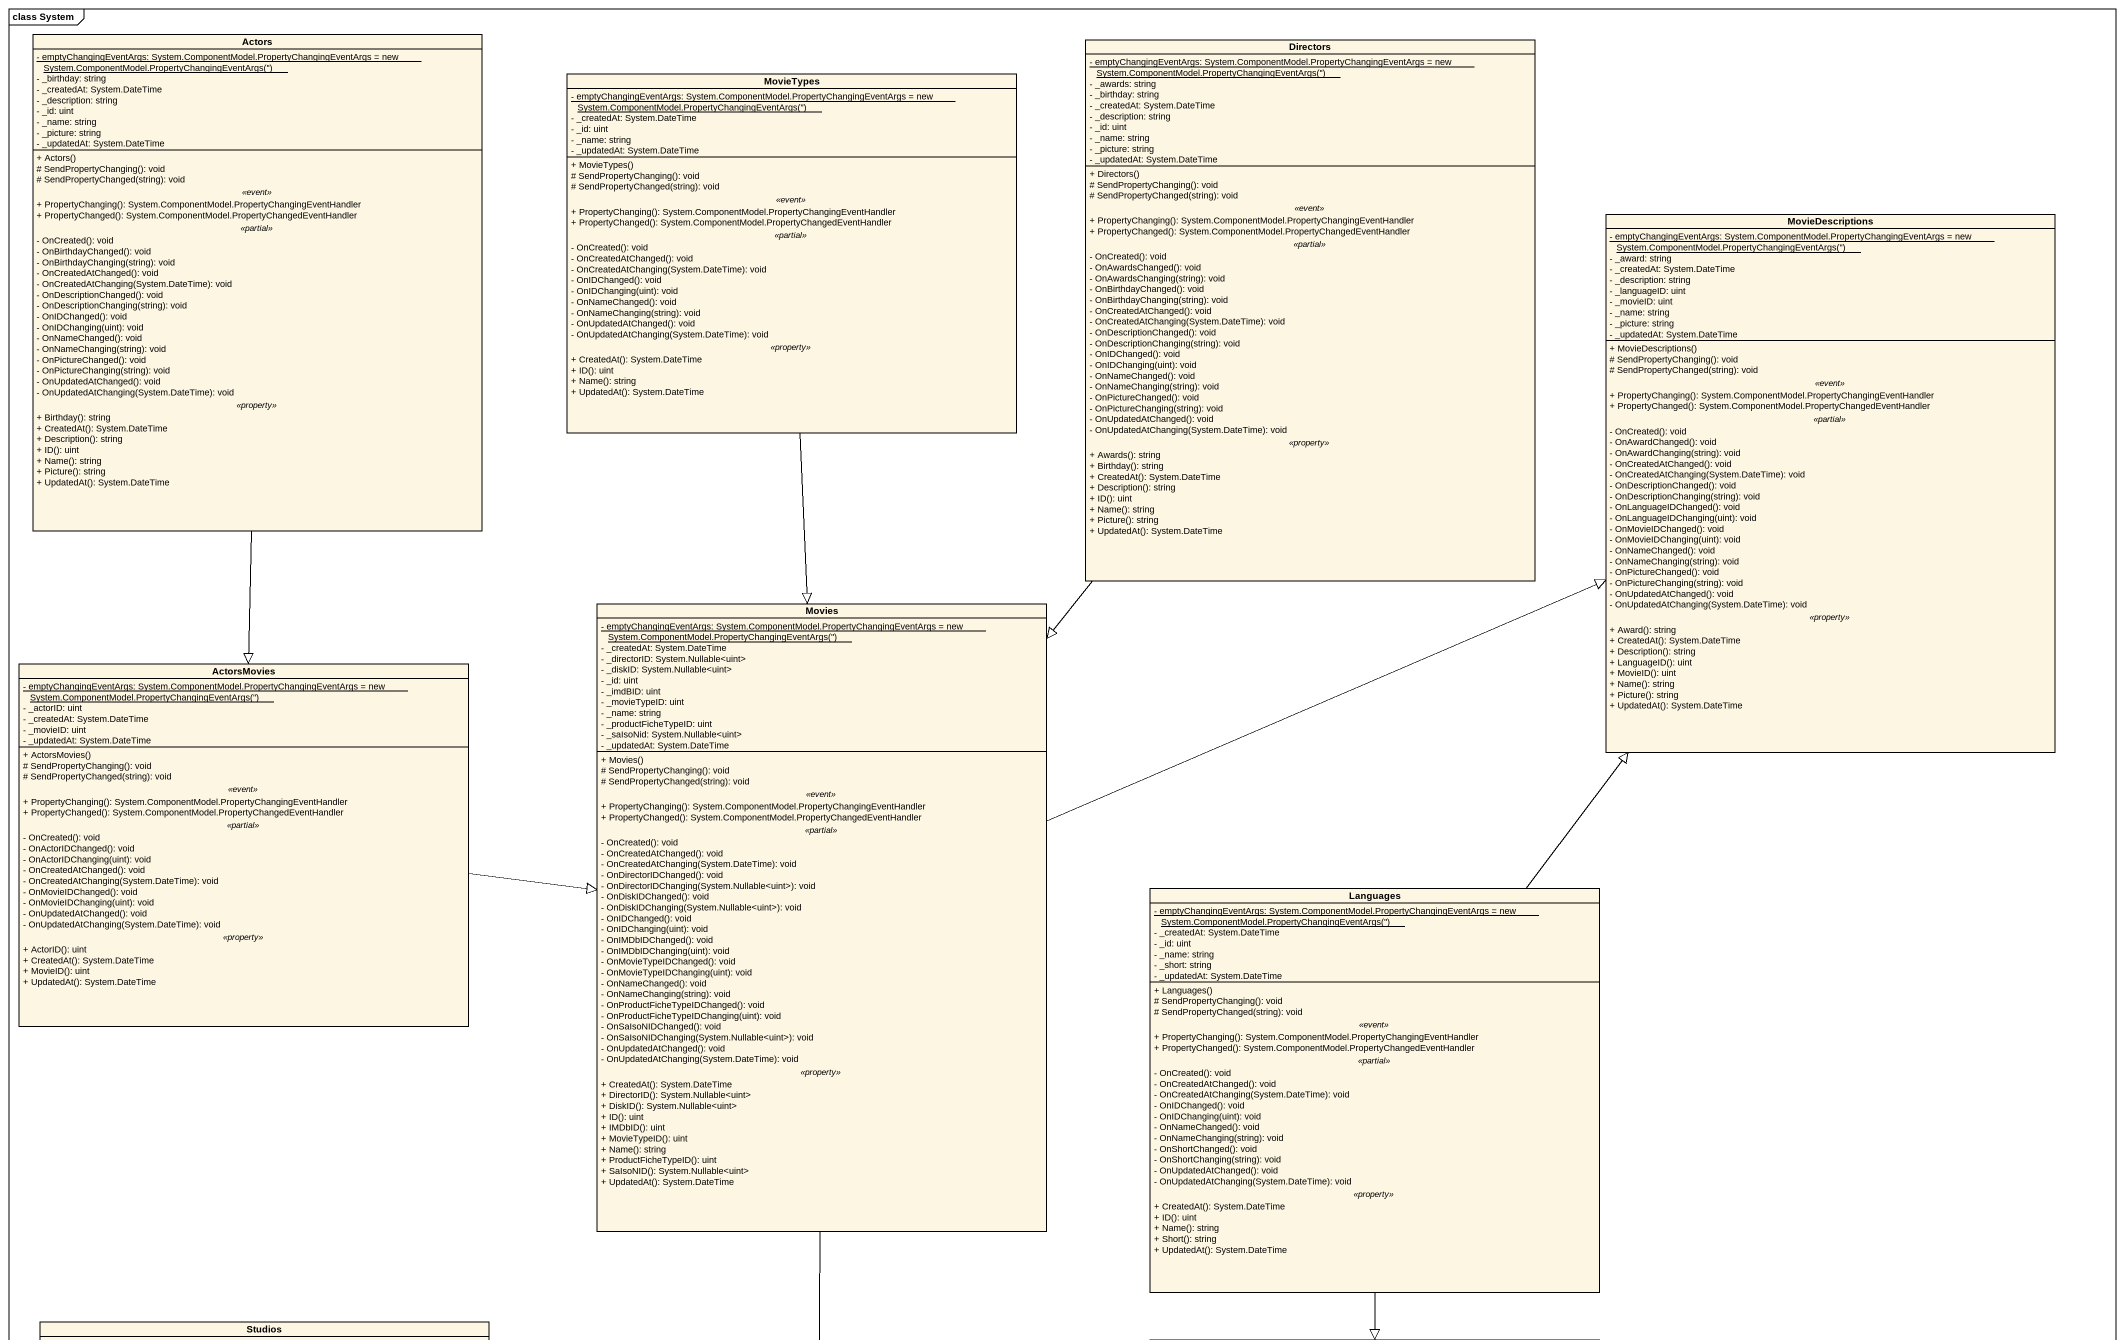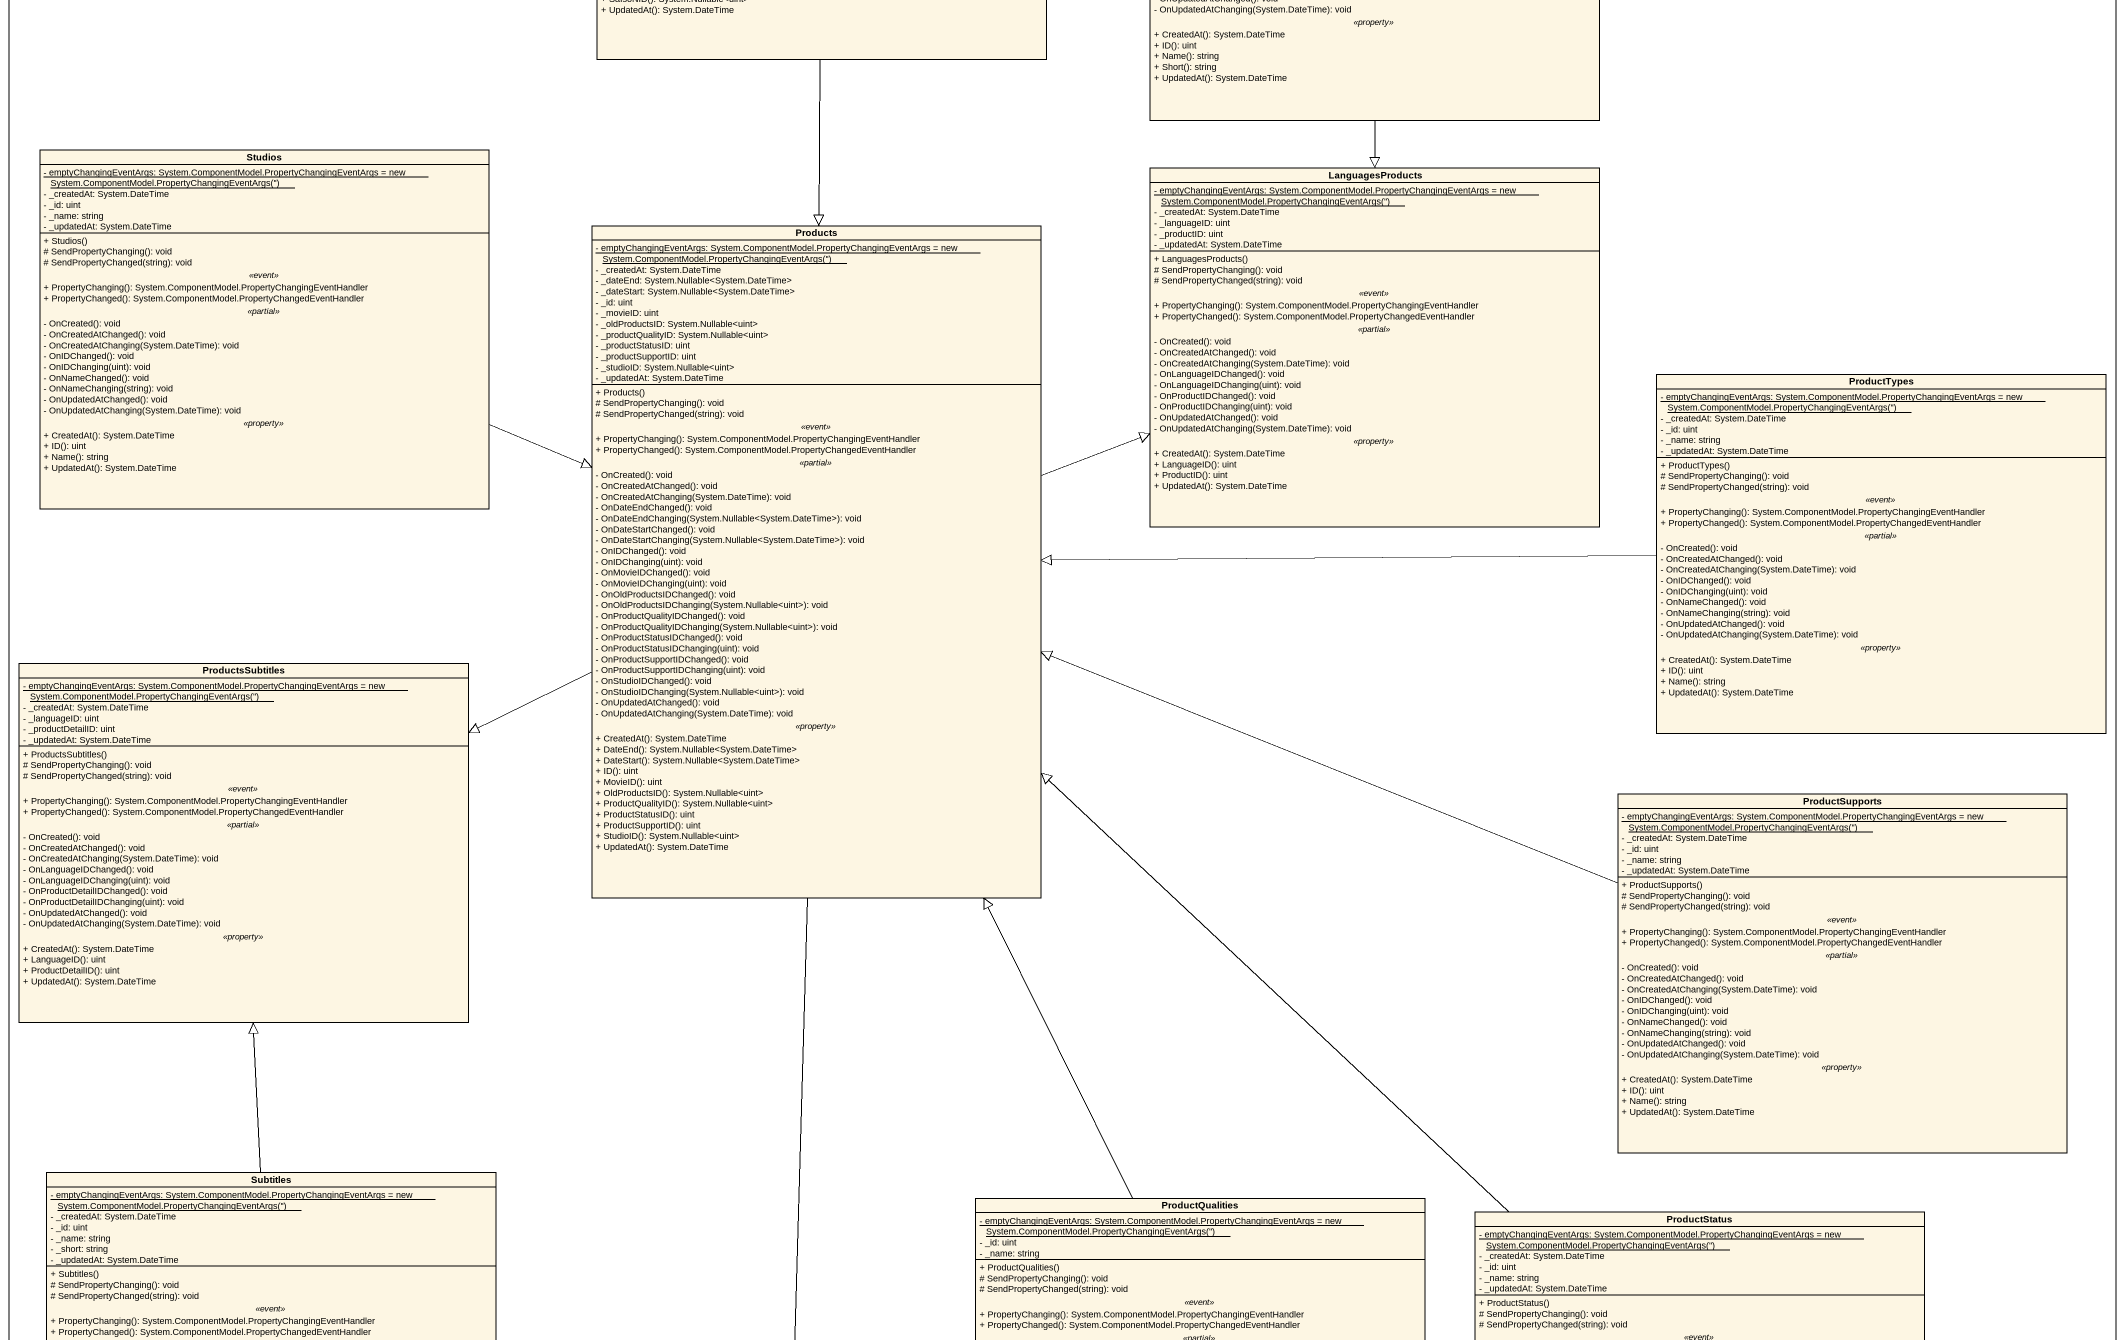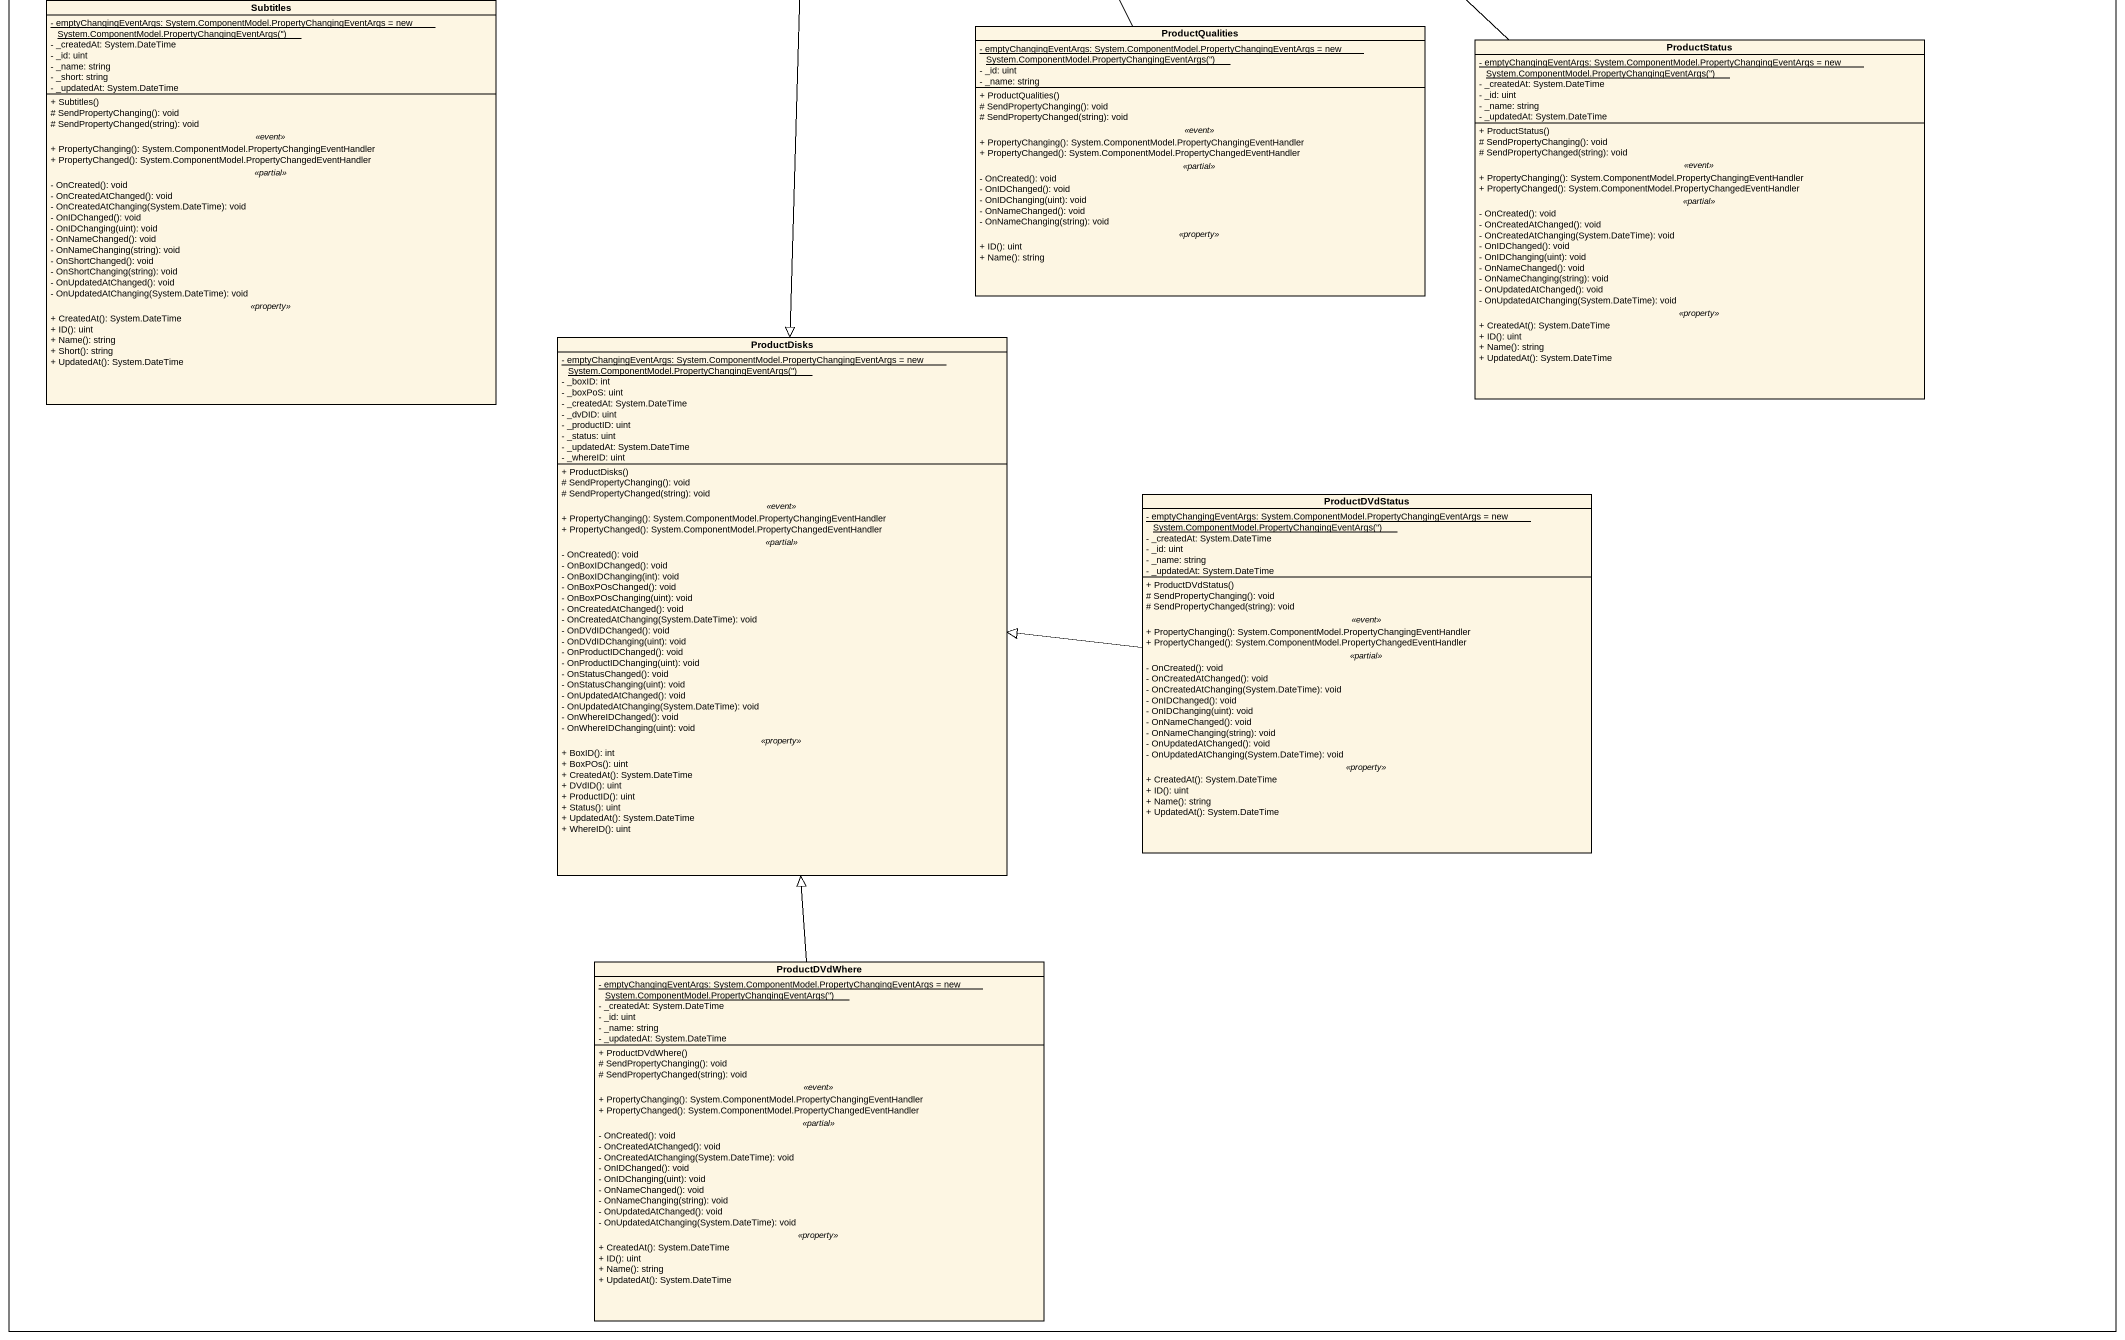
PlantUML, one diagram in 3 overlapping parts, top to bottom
@startuml
mainframe class System
hide circle
hide empty members
skinparam classAttributeIconSize 0
class Actors {
  {static} {field} - emptyChangingEventArgs: System.ComponentModel.PropertyChangingEventArgs = new System.ComponentModel.PropertyChangingEventArgs('')
  - _birthday: string
  - _createdAt: System.DateTime
  - _description: string
  - _id: uint
  - _name: string
  - _picture: string
  - _updatedAt: System.DateTime
  --
  + Actors()
  # SendPropertyChanging(): void
  # SendPropertyChanged(string): void
  .. <<event>> ..
  + PropertyChanging(): System.ComponentModel.PropertyChangingEventHandler
  + PropertyChanged(): System.ComponentModel.PropertyChangedEventHandler
  .. <<partial>> ..
  - OnCreated(): void
  - OnBirthdayChanged(): void
  - OnBirthdayChanging(string): void
  - OnCreatedAtChanged(): void
  - OnCreatedAtChanging(System.DateTime): void
  - OnDescriptionChanged(): void
  - OnDescriptionChanging(string): void
  - OnIDChanged(): void
  - OnIDChanging(uint): void
  - OnNameChanged(): void
  - OnNameChanging(string): void
  - OnPictureChanged(): void
  - OnPictureChanging(string): void
  - OnUpdatedAtChanged(): void
  - OnUpdatedAtChanging(System.DateTime): void
  .. <<property>> ..
  + Birthday(): string
  + CreatedAt(): System.DateTime
  + Description(): string
  + ID(): uint
  + Name(): string
  + Picture(): string
  + UpdatedAt(): System.DateTime
}
class Directors {
  {static} {field} - emptyChangingEventArgs: System.ComponentModel.PropertyChangingEventArgs = new System.ComponentModel.PropertyChangingEventArgs('')
  - _awards: string
  - _birthday: string
  - _createdAt: System.DateTime
  - _description: string
  - _id: uint
  - _name: string
  - _picture: string
  - _updatedAt: System.DateTime
  --
  + Directors()
  # SendPropertyChanging(): void
  # SendPropertyChanged(string): void
  .. <<event>> ..
  + PropertyChanging(): System.ComponentModel.PropertyChangingEventHandler
  + PropertyChanged(): System.ComponentModel.PropertyChangedEventHandler
  .. <<partial>> ..
  - OnCreated(): void
  - OnAwardsChanged(): void
  - OnAwardsChanging(string): void
  - OnBirthdayChanged(): void
  - OnBirthdayChanging(string): void
  - OnCreatedAtChanged(): void
  - OnCreatedAtChanging(System.DateTime): void
  - OnDescriptionChanged(): void
  - OnDescriptionChanging(string): void
  - OnIDChanged(): void
  - OnIDChanging(uint): void
  - OnNameChanged(): void
  - OnNameChanging(string): void
  - OnPictureChanged(): void
  - OnPictureChanging(string): void
  - OnUpdatedAtChanged(): void
  - OnUpdatedAtChanging(System.DateTime): void
  .. <<property>> ..
  + Awards(): string
  + Birthday(): string
  + CreatedAt(): System.DateTime
  + Description(): string
  + ID(): uint
  + Name(): string
  + Picture(): string
  + UpdatedAt(): System.DateTime
}
class MovieTypes {
  {static} {field} - emptyChangingEventArgs: System.ComponentModel.PropertyChangingEventArgs = new System.ComponentModel.PropertyChangingEventArgs('')
  - _createdAt: System.DateTime
  - _id: uint
  - _name: string
  - _updatedAt: System.DateTime
  --
  + MovieTypes()
  # SendPropertyChanging(): void
  # SendPropertyChanged(string): void
  .. <<event>> ..
  + PropertyChanging(): System.ComponentModel.PropertyChangingEventHandler
  + PropertyChanged(): System.ComponentModel.PropertyChangedEventHandler
  .. <<partial>> ..
  - OnCreated(): void
  - OnCreatedAtChanged(): void
  - OnCreatedAtChanging(System.DateTime): void
  - OnIDChanged(): void
  - OnIDChanging(uint): void
  - OnNameChanged(): void
  - OnNameChanging(string): void
  - OnUpdatedAtChanged(): void
  - OnUpdatedAtChanging(System.DateTime): void
  .. <<property>> ..
  + CreatedAt(): System.DateTime
  + ID(): uint
  + Name(): string
  + UpdatedAt(): System.DateTime
}
class MovieDescriptions {
  {static} {field} - emptyChangingEventArgs: System.ComponentModel.PropertyChangingEventArgs = new System.ComponentModel.PropertyChangingEventArgs('')
  - _award: string
  - _createdAt: System.DateTime
  - _description: string
  - _languageID: uint
  - _movieID: uint
  - _name: string
  - _picture: string
  - _updatedAt: System.DateTime
  --
  + MovieDescriptions()
  # SendPropertyChanging(): void
  # SendPropertyChanged(string): void
  .. <<event>> ..
  + PropertyChanging(): System.ComponentModel.PropertyChangingEventHandler
  + PropertyChanged(): System.ComponentModel.PropertyChangedEventHandler
  .. <<partial>> ..
  - OnCreated(): void
  - OnAwardChanged(): void
  - OnAwardChanging(string): void
  - OnCreatedAtChanged(): void
  - OnCreatedAtChanging(System.DateTime): void
  - OnDescriptionChanged(): void
  - OnDescriptionChanging(string): void
  - OnLanguageIDChanged(): void
  - OnLanguageIDChanging(uint): void
  - OnMovieIDChanged(): void
  - OnMovieIDChanging(uint): void
  - OnNameChanged(): void
  - OnNameChanging(string): void
  - OnPictureChanged(): void
  - OnPictureChanging(string): void
  - OnUpdatedAtChanged(): void
  - OnUpdatedAtChanging(System.DateTime): void
  .. <<property>> ..
  + Award(): string
  + CreatedAt(): System.DateTime
  + Description(): string
  + LanguageID(): uint
  + MovieID(): uint
  + Name(): string
  + Picture(): string
  + UpdatedAt(): System.DateTime
}
class Movies {
  {static} {field} - emptyChangingEventArgs: System.ComponentModel.PropertyChangingEventArgs = new System.ComponentModel.PropertyChangingEventArgs('')
  - _createdAt: System.DateTime
  - _directorID: System.Nullable<uint>
  - _diskID: System.Nullable<uint>
  - _id: uint
  - _imdBID: uint
  - _movieTypeID: uint
  - _name: string
  - _productFicheTypeID: uint
  - _saIsoNid: System.Nullable<uint>
  - _updatedAt: System.DateTime
  --
  + Movies()
  # SendPropertyChanging(): void
  # SendPropertyChanged(string): void
  .. <<event>> ..
  + PropertyChanging(): System.ComponentModel.PropertyChangingEventHandler
  + PropertyChanged(): System.ComponentModel.PropertyChangedEventHandler
  .. <<partial>> ..
  - OnCreated(): void
  - OnCreatedAtChanged(): void
  - OnCreatedAtChanging(System.DateTime): void
  - OnDirectorIDChanged(): void
  - OnDirectorIDChanging(System.Nullable<uint>): void
  - OnDiskIDChanged(): void
  - OnDiskIDChanging(System.Nullable<uint>): void
  - OnIDChanged(): void
  - OnIDChanging(uint): void
  - OnIMDbIDChanged(): void
  - OnIMDbIDChanging(uint): void
  - OnMovieTypeIDChanged(): void
  - OnMovieTypeIDChanging(uint): void
  - OnNameChanged(): void
  - OnNameChanging(string): void
  - OnProductFicheTypeIDChanged(): void
  - OnProductFicheTypeIDChanging(uint): void
  - OnSaIsoNIDChanged(): void
  - OnSaIsoNIDChanging(System.Nullable<uint>): void
  - OnUpdatedAtChanged(): void
  - OnUpdatedAtChanging(System.DateTime): void
  .. <<property>> ..
  + CreatedAt(): System.DateTime
  + DirectorID(): System.Nullable<uint>
  + DiskID(): System.Nullable<uint>
  + ID(): uint
  + IMDbID(): uint
  + MovieTypeID(): uint
  + Name(): string
  + ProductFicheTypeID(): uint
  + SaIsoNID(): System.Nullable<uint>
  + UpdatedAt(): System.DateTime
}
class ActorsMovies {
  {static} {field} - emptyChangingEventArgs: System.ComponentModel.PropertyChangingEventArgs = new System.ComponentModel.PropertyChangingEventArgs('')
  - _actorID: uint
  - _createdAt: System.DateTime
  - _movieID: uint
  - _updatedAt: System.DateTime
  --
  + ActorsMovies()
  # SendPropertyChanging(): void
  # SendPropertyChanged(string): void
  .. <<event>> ..
  + PropertyChanging(): System.ComponentModel.PropertyChangingEventHandler
  + PropertyChanged(): System.ComponentModel.PropertyChangedEventHandler
  .. <<partial>> ..
  - OnCreated(): void
  - OnActorIDChanged(): void
  - OnActorIDChanging(uint): void
  - OnCreatedAtChanged(): void
  - OnCreatedAtChanging(System.DateTime): void
  - OnMovieIDChanged(): void
  - OnMovieIDChanging(uint): void
  - OnUpdatedAtChanged(): void
  - OnUpdatedAtChanging(System.DateTime): void
  .. <<property>> ..
  + ActorID(): uint
  + CreatedAt(): System.DateTime
  + MovieID(): uint
  + UpdatedAt(): System.DateTime
}
class Languages {
  {static} {field} - emptyChangingEventArgs: System.ComponentModel.PropertyChangingEventArgs = new System.ComponentModel.PropertyChangingEventArgs('')
  - _createdAt: System.DateTime
  - _id: uint
  - _name: string
  - _short: string
  - _updatedAt: System.DateTime
  --
  + Languages()
  # SendPropertyChanging(): void
  # SendPropertyChanged(string): void
  .. <<event>> ..
  + PropertyChanging(): System.ComponentModel.PropertyChangingEventHandler
  + PropertyChanged(): System.ComponentModel.PropertyChangedEventHandler
  .. <<partial>> ..
  - OnCreated(): void
  - OnCreatedAtChanged(): void
  - OnCreatedAtChanging(System.DateTime): void
  - OnIDChanged(): void
  - OnIDChanging(uint): void
  - OnNameChanged(): void
  - OnNameChanging(string): void
  - OnShortChanged(): void
  - OnShortChanging(string): void
  - OnUpdatedAtChanged(): void
  - OnUpdatedAtChanging(System.DateTime): void
  .. <<property>> ..
  + CreatedAt(): System.DateTime
  + ID(): uint
  + Name(): string
  + Short(): string
  + UpdatedAt(): System.DateTime
}
class Studios {
  {static} {field} - emptyChangingEventArgs: System.ComponentModel.PropertyChangingEventArgs = new System.ComponentModel.PropertyChangingEventArgs('')
  - _createdAt: System.DateTime
  - _id: uint
  - _name: string
  - _updatedAt: System.DateTime
  --
  + Studios()
  # SendPropertyChanging(): void
  # SendPropertyChanged(string): void
  .. <<event>> ..
  + PropertyChanging(): System.ComponentModel.PropertyChangingEventHandler
  + PropertyChanged(): System.ComponentModel.PropertyChangedEventHandler
  .. <<partial>> ..
  - OnCreated(): void
  - OnCreatedAtChanged(): void
  - OnCreatedAtChanging(System.DateTime): void
  - OnIDChanged(): void
  - OnIDChanging(uint): void
  - OnNameChanged(): void
  - OnNameChanging(string): void
  - OnUpdatedAtChanged(): void
  - OnUpdatedAtChanging(System.DateTime): void
  .. <<property>> ..
  + CreatedAt(): System.DateTime
  + ID(): uint
  + Name(): string
  + UpdatedAt(): System.DateTime
}
class LanguagesProducts {
  {static} {field} - emptyChangingEventArgs: System.ComponentModel.PropertyChangingEventArgs = new System.ComponentModel.PropertyChangingEventArgs('')
  - _createdAt: System.DateTime
  - _languageID: uint
  - _productID: uint
  - _updatedAt: System.DateTime
  --
  + LanguagesProducts()
  # SendPropertyChanging(): void
  # SendPropertyChanged(string): void
  .. <<event>> ..
  + PropertyChanging(): System.ComponentModel.PropertyChangingEventHandler
  + PropertyChanged(): System.ComponentModel.PropertyChangedEventHandler
  .. <<partial>> ..
  - OnCreated(): void
  - OnCreatedAtChanged(): void
  - OnCreatedAtChanging(System.DateTime): void
  - OnLanguageIDChanged(): void
  - OnLanguageIDChanging(uint): void
  - OnProductIDChanged(): void
  - OnProductIDChanging(uint): void
  - OnUpdatedAtChanged(): void
  - OnUpdatedAtChanging(System.DateTime): void
  .. <<property>> ..
  + CreatedAt(): System.DateTime
  + LanguageID(): uint
  + ProductID(): uint
  + UpdatedAt(): System.DateTime
}
class Products {
  {static} {field} - emptyChangingEventArgs: System.ComponentModel.PropertyChangingEventArgs = new System.ComponentModel.PropertyChangingEventArgs('')
  - _createdAt: System.DateTime
  - _dateEnd: System.Nullable<System.DateTime>
  - _dateStart: System.Nullable<System.DateTime>
  - _id: uint
  - _movieID: uint
  - _oldProductsID: System.Nullable<uint>
  - _productQualityID: System.Nullable<uint>
  - _productStatusID: uint
  - _productSupportID: uint
  - _studioID: System.Nullable<uint>
  - _updatedAt: System.DateTime
  --
  + Products()
  # SendPropertyChanging(): void
  # SendPropertyChanged(string): void
  .. <<event>> ..
  + PropertyChanging(): System.ComponentModel.PropertyChangingEventHandler
  + PropertyChanged(): System.ComponentModel.PropertyChangedEventHandler
  .. <<partial>> ..
  - OnCreated(): void
  - OnCreatedAtChanged(): void
  - OnCreatedAtChanging(System.DateTime): void
  - OnDateEndChanged(): void
  - OnDateEndChanging(System.Nullable<System.DateTime>): void
  - OnDateStartChanged(): void
  - OnDateStartChanging(System.Nullable<System.DateTime>): void
  - OnIDChanged(): void
  - OnIDChanging(uint): void
  - OnMovieIDChanged(): void
  - OnMovieIDChanging(uint): void
  - OnOldProductsIDChanged(): void
  - OnOldProductsIDChanging(System.Nullable<uint>): void
  - OnProductQualityIDChanged(): void
  - OnProductQualityIDChanging(System.Nullable<uint>): void
  - OnProductStatusIDChanged(): void
  - OnProductStatusIDChanging(uint): void
  - OnProductSupportIDChanged(): void
  - OnProductSupportIDChanging(uint): void
  - OnStudioIDChanged(): void
  - OnStudioIDChanging(System.Nullable<uint>): void
  - OnUpdatedAtChanged(): void
  - OnUpdatedAtChanging(System.DateTime): void
  .. <<property>> ..
  + CreatedAt(): System.DateTime
  + DateEnd(): System.Nullable<System.DateTime>
  + DateStart(): System.Nullable<System.DateTime>
  + ID(): uint
  + MovieID(): uint
  + OldProductsID(): System.Nullable<uint>
  + ProductQualityID(): System.Nullable<uint>
  + ProductStatusID(): uint
  + ProductSupportID(): uint
  + StudioID(): System.Nullable<uint>
  + UpdatedAt(): System.DateTime
}
class ProductTypes {
  {static} {field} - emptyChangingEventArgs: System.ComponentModel.PropertyChangingEventArgs = new System.ComponentModel.PropertyChangingEventArgs('')
  - _createdAt: System.DateTime
  - _id: uint
  - _name: string
  - _updatedAt: System.DateTime
  --
  + ProductTypes()
  # SendPropertyChanging(): void
  # SendPropertyChanged(string): void
  .. <<event>> ..
  + PropertyChanging(): System.ComponentModel.PropertyChangingEventHandler
  + PropertyChanged(): System.ComponentModel.PropertyChangedEventHandler
  .. <<partial>> ..
  - OnCreated(): void
  - OnCreatedAtChanged(): void
  - OnCreatedAtChanging(System.DateTime): void
  - OnIDChanged(): void
  - OnIDChanging(uint): void
  - OnNameChanged(): void
  - OnNameChanging(string): void
  - OnUpdatedAtChanged(): void
  - OnUpdatedAtChanging(System.DateTime): void
  .. <<property>> ..
  + CreatedAt(): System.DateTime
  + ID(): uint
  + Name(): string
  + UpdatedAt(): System.DateTime
}
class ProductsSubtitles {
  {static} {field} - emptyChangingEventArgs: System.ComponentModel.PropertyChangingEventArgs = new System.ComponentModel.PropertyChangingEventArgs('')
  - _createdAt: System.DateTime
  - _languageID: uint
  - _productDetailID: uint
  - _updatedAt: System.DateTime
  --
  + ProductsSubtitles()
  # SendPropertyChanging(): void
  # SendPropertyChanged(string): void
  .. <<event>> ..
  + PropertyChanging(): System.ComponentModel.PropertyChangingEventHandler
  + PropertyChanged(): System.ComponentModel.PropertyChangedEventHandler
  .. <<partial>> ..
  - OnCreated(): void
  - OnCreatedAtChanged(): void
  - OnCreatedAtChanging(System.DateTime): void
  - OnLanguageIDChanged(): void
  - OnLanguageIDChanging(uint): void
  - OnProductDetailIDChanged(): void
  - OnProductDetailIDChanging(uint): void
  - OnUpdatedAtChanged(): void
  - OnUpdatedAtChanging(System.DateTime): void
  .. <<property>> ..
  + CreatedAt(): System.DateTime
  + LanguageID(): uint
  + ProductDetailID(): uint
  + UpdatedAt(): System.DateTime
}
class ProductSupports {
  {static} {field} - emptyChangingEventArgs: System.ComponentModel.PropertyChangingEventArgs = new System.ComponentModel.PropertyChangingEventArgs('')
  - _createdAt: System.DateTime
  - _id: uint
  - _name: string
  - _updatedAt: System.DateTime
  --
  + ProductSupports()
  # SendPropertyChanging(): void
  # SendPropertyChanged(string): void
  .. <<event>> ..
  + PropertyChanging(): System.ComponentModel.PropertyChangingEventHandler
  + PropertyChanged(): System.ComponentModel.PropertyChangedEventHandler
  .. <<partial>> ..
  - OnCreated(): void
  - OnCreatedAtChanged(): void
  - OnCreatedAtChanging(System.DateTime): void
  - OnIDChanged(): void
  - OnIDChanging(uint): void
  - OnNameChanged(): void
  - OnNameChanging(string): void
  - OnUpdatedAtChanged(): void
  - OnUpdatedAtChanging(System.DateTime): void
  .. <<property>> ..
  + CreatedAt(): System.DateTime
  + ID(): uint
  + Name(): string
  + UpdatedAt(): System.DateTime
}
class Subtitles {
  {static} {field} - emptyChangingEventArgs: System.ComponentModel.PropertyChangingEventArgs = new System.ComponentModel.PropertyChangingEventArgs('')
  - _createdAt: System.DateTime
  - _id: uint
  - _name: string
  - _short: string
  - _updatedAt: System.DateTime
  --
  + Subtitles()
  # SendPropertyChanging(): void
  # SendPropertyChanged(string): void
  .. <<event>> ..
  + PropertyChanging(): System.ComponentModel.PropertyChangingEventHandler
  + PropertyChanged(): System.ComponentModel.PropertyChangedEventHandler
  .. <<partial>> ..
  - OnCreated(): void
  - OnCreatedAtChanged(): void
  - OnCreatedAtChanging(System.DateTime): void
  - OnIDChanged(): void
  - OnIDChanging(uint): void
  - OnNameChanged(): void
  - OnNameChanging(string): void
  - OnShortChanged(): void
  - OnShortChanging(string): void
  - OnUpdatedAtChanged(): void
  - OnUpdatedAtChanging(System.DateTime): void
  .. <<property>> ..
  + CreatedAt(): System.DateTime
  + ID(): uint
  + Name(): string
  + Short(): string
  + UpdatedAt(): System.DateTime
}
class ProductQualities {
  {static} {field} - emptyChangingEventArgs: System.ComponentModel.PropertyChangingEventArgs = new System.ComponentModel.PropertyChangingEventArgs('')
  - _id: uint
  - _name: string
  --
  + ProductQualities()
  # SendPropertyChanging(): void
  # SendPropertyChanged(string): void
  .. <<event>> ..
  + PropertyChanging(): System.ComponentModel.PropertyChangingEventHandler
  + PropertyChanged(): System.ComponentModel.PropertyChangedEventHandler
  .. <<partial>> ..
  - OnCreated(): void
  - OnIDChanged(): void
  - OnIDChanging(uint): void
  - OnNameChanged(): void
  - OnNameChanging(string): void
  .. <<property>> ..
  + ID(): uint
  + Name(): string
}
class ProductStatus {
  {static} {field} - emptyChangingEventArgs: System.ComponentModel.PropertyChangingEventArgs = new System.ComponentModel.PropertyChangingEventArgs('')
  - _createdAt: System.DateTime
  - _id: uint
  - _name: string
  - _updatedAt: System.DateTime
  --
  + ProductStatus()
  # SendPropertyChanging(): void
  # SendPropertyChanged(string): void
  .. <<event>> ..
  + PropertyChanging(): System.ComponentModel.PropertyChangingEventHandler
  + PropertyChanged(): System.ComponentModel.PropertyChangedEventHandler
  .. <<partial>> ..
  - OnCreated(): void
  - OnCreatedAtChanged(): void
  - OnCreatedAtChanging(System.DateTime): void
  - OnIDChanged(): void
  - OnIDChanging(uint): void
  - OnNameChanged(): void
  - OnNameChanging(string): void
  - OnUpdatedAtChanged(): void
  - OnUpdatedAtChanging(System.DateTime): void
  .. <<property>> ..
  + CreatedAt(): System.DateTime
  + ID(): uint
  + Name(): string
  + UpdatedAt(): System.DateTime
}
class ProductDisks {
  {static} {field} - emptyChangingEventArgs: System.ComponentModel.PropertyChangingEventArgs = new System.ComponentModel.PropertyChangingEventArgs('')
  - _boxID: int
  - _boxPoS: uint
  - _createdAt: System.DateTime
  - _dvDID: uint
  - _productID: uint
  - _status: uint
  - _updatedAt: System.DateTime
  - _whereID: uint
  --
  + ProductDisks()
  # SendPropertyChanging(): void
  # SendPropertyChanged(string): void
  .. <<event>> ..
  + PropertyChanging(): System.ComponentModel.PropertyChangingEventHandler
  + PropertyChanged(): System.ComponentModel.PropertyChangedEventHandler
  .. <<partial>> ..
  - OnCreated(): void
  - OnBoxIDChanged(): void
  - OnBoxIDChanging(int): void
  - OnBoxPOsChanged(): void
  - OnBoxPOsChanging(uint): void
  - OnCreatedAtChanged(): void
  - OnCreatedAtChanging(System.DateTime): void
  - OnDVdIDChanged(): void
  - OnDVdIDChanging(uint): void
  - OnProductIDChanged(): void
  - OnProductIDChanging(uint): void
  - OnStatusChanged(): void
  - OnStatusChanging(uint): void
  - OnUpdatedAtChanged(): void
  - OnUpdatedAtChanging(System.DateTime): void
  - OnWhereIDChanged(): void
  - OnWhereIDChanging(uint): void
  .. <<property>> ..
  + BoxID(): int
  + BoxPOs(): uint
  + CreatedAt(): System.DateTime
  + DVdID(): uint
  + ProductID(): uint
  + Status(): uint
  + UpdatedAt(): System.DateTime
  + WhereID(): uint
}
class ProductDVdStatus {
  {static} {field} - emptyChangingEventArgs: System.ComponentModel.PropertyChangingEventArgs = new System.ComponentModel.PropertyChangingEventArgs('')
  - _createdAt: System.DateTime
  - _id: uint
  - _name: string
  - _updatedAt: System.DateTime
  --
  + ProductDVdStatus()
  # SendPropertyChanging(): void
  # SendPropertyChanged(string): void
  .. <<event>> ..
  + PropertyChanging(): System.ComponentModel.PropertyChangingEventHandler
  + PropertyChanged(): System.ComponentModel.PropertyChangedEventHandler
  .. <<partial>> ..
  - OnCreated(): void
  - OnCreatedAtChanged(): void
  - OnCreatedAtChanging(System.DateTime): void
  - OnIDChanged(): void
  - OnIDChanging(uint): void
  - OnNameChanged(): void
  - OnNameChanging(string): void
  - OnUpdatedAtChanged(): void
  - OnUpdatedAtChanging(System.DateTime): void
  .. <<property>> ..
  + CreatedAt(): System.DateTime
  + ID(): uint
  + Name(): string
  + UpdatedAt(): System.DateTime
}
class ProductDVdWhere {
  {static} {field} - emptyChangingEventArgs: System.ComponentModel.PropertyChangingEventArgs = new System.ComponentModel.PropertyChangingEventArgs('')
  - _createdAt: System.DateTime
  - _id: uint
  - _name: string
  - _updatedAt: System.DateTime
  --
  + ProductDVdWhere()
  # SendPropertyChanging(): void
  # SendPropertyChanged(string): void
  .. <<event>> ..
  + PropertyChanging(): System.ComponentModel.PropertyChangingEventHandler
  + PropertyChanged(): System.ComponentModel.PropertyChangedEventHandler
  .. <<partial>> ..
  - OnCreated(): void
  - OnCreatedAtChanged(): void
  - OnCreatedAtChanging(System.DateTime): void
  - OnIDChanged(): void
  - OnIDChanging(uint): void
  - OnNameChanged(): void
  - OnNameChanging(string): void
  - OnUpdatedAtChanged(): void
  - OnUpdatedAtChanging(System.DateTime): void
  .. <<property>> ..
  + CreatedAt(): System.DateTime
  + ID(): uint
  + Name(): string
  + UpdatedAt(): System.DateTime
}
Actors --|> ActorsMovies
Directors --|> Movies
MovieTypes --|> Movies
Movies -right-|> MovieDescriptions
Movies --|> Products
ActorsMovies -right-|> Movies
Languages -up-|> MovieDescriptions
Languages --|> LanguagesProducts
Studios -right-|> Products
Products -right-|> LanguagesProducts
Products -left-|> ProductsSubtitles
Products --|> ProductDisks
ProductTypes -left-|> Products
ProductSupports -left-|> Products
Subtitles -up-|> ProductsSubtitles
ProductQualities -up-|> Products
ProductStatus -up-|> Products
ProductDVdStatus -left-|> ProductDisks
ProductDVdWhere -up-|> ProductDisks
@enduml
